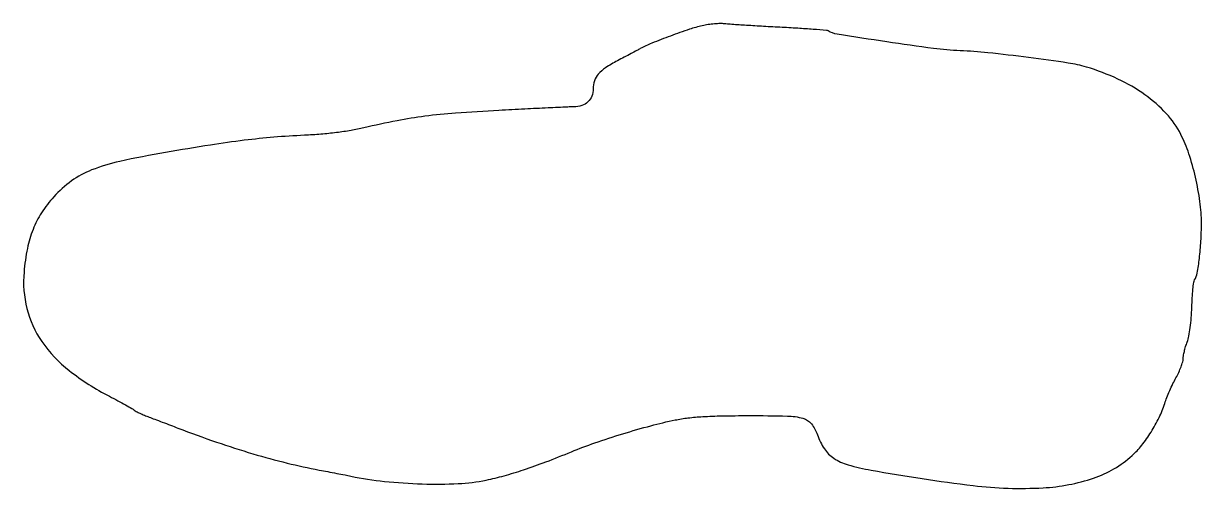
# Model space of a CAD drawing. Extents: x 0 to 475, y 0 to 188.
import ezdxf

# ---------------------------------------------------------------- set-up
doc = ezdxf.new("R2010")
doc.units = 0

msp = doc.modelspace()

# ---------------------------------------------------------------- linework, layer by layer
msp.add_lwpolyline([(274, 186.683834, 0.025745), (268.841257, 185.249118, 0.007783), (261.169451, 182.549957, 0.007649), (253.619756, 179.628939, 0.028278), (249, 177.448363, -0.001815), (247.620552, 176.705625, -0.000411), (245.2733, 175.45524, -0.000426), (242.563251, 174.01741, -0.000413), (239.824001, 172.569972, 0.023182), (234.970852, 169.715711, 0.069318), (232.073398, 167.192776, 0.097531), (230.533998, 164.513623, 0.081952), (230, 161.277494, -0.090171), (229.457761, 158.295214, -0.114201), (227.910336, 155.969672, -0.109534), (225.44079, 154.495876, -0.077894), (222.25, 153.966586, 0.009048), (219.710487, 153.897987, 0.000506), (211.817187, 153.533745, 0.000779), (202.424038, 153.076095, 0.000571), (192, 152.540006, 0.005106), (174.493553, 151.440271, 0.013894), (162.135908, 150.191188, 0.016077), (150.924826, 148.374205, 0.009161), (137.5, 145.496716, -0.015405), (132.317459, 144.453384, -0.011049), (126.471254, 143.595171, -0.010336), (120.142382, 142.941057, -0.00903), (113.5, 142.513646, 0.009173), (101.18004, 141.717356, 0.010068), (89.275289, 140.486511, 0.008245), (75.598618, 138.564053, 0.003591), (57.5, 135.581588, 0.011055), (39.04853, 131.982967, 0.040699), (27.688027, 128.517539, 0.060769), (19.575216, 124.097933, 0.054624), (12.434728, 117.716177, 0.039119), (7.483317, 111.258191, 0.049601), (4.035182, 104.582719, 0.045479), (1.77063, 96.903749, 0.02629), (0.394263, 87.36555, 0.084916), (1.555222, 72.641029, 0.088818), (7.556153, 59.391578, 0.076852), (18.65405, 47.617734, 0.046178), (34.864456, 37.244513, -0.003332), (38.269475, 35.456105, -0.004359), (41.356456, 33.773655, -0.003239), (43.918759, 32.326228, -0.040362), (44.838373, 31.695244, 0.050147), (45.639228, 31.168449, 0.010358), (47.152952, 30.416764, 0.010792), (48.955554, 29.614773, 0.00998), (50.838373, 28.869144, -0.000956), (53.11368, 28.015253, -0.000396), (56.186897, 26.852422, -0.000392), (59.478698, 25.600949, -0.000506), (62.5, 24.446101, 0.008694), (78.044732, 18.794339, 0.010715), (92.735312, 14.090092, 0.011528), (106.561375, 10.331685, 0.014605), (119.5, 7.531166, -0.001113), (122.913405, 6.888228, -0.000915), (126.555075, 6.186989, -0.000924), (129.898282, 5.530466, -0.002454), (132.283233, 5.045367, 0.025598), (145.811998, 2.939971, 0.018591), (161.019548, 1.934447, 0.018863), (175.556704, 2.063462, 0.038671), (186.856159, 3.470662, 0.017506), (194.03397, 5.198385, 0.012409), (201.958527, 7.615352, 0.010739), (210.902488, 10.802626, 0.006795), (221.196729, 14.883237, -0.014506), (230.623978, 18.452973, -0.008933), (241.905471, 22.130324, -0.008938), (253.292261, 25.396791, -0.014716), (263.03987, 27.700299, -0.021315), (268.246107, 28.540502, -0.014442), (274.231918, 29.071623, -0.010555), (281.919783, 29.367804, -0.003986), (292.67667, 29.469204, -0.005749), (308.354731, 29.311719, -0.062333), (314.603493, 28.392554, -0.155512), (318.041503, 26.144473, -0.088446), (320.47558, 21.759081, 0.062609), (323.267686, 16.056756, 0.102356), (327.055398, 12.261357, 0.077251), (332.818836, 9.630574, 0.023766), (342.158631, 7.47823, 0.014545), (383.259079, 1.27139, 0.044134), (411.492947, 0.351058, 0.067344), (431.871357, 4.27256, 0.102696), (447.36703, 13.336531, 0.041625), (451.264627, 17.489812, 0.027512), (455.044848, 22.836329, 0.027132), (458.288769, 28.688081, 0.0352), (460.571945, 34.378696, -0.016484), (461.409926, 36.716733, -0.008962), (462.584335, 39.533355, -0.00892), (463.882669, 42.358327, -0.013964), (465.109565, 44.734851, 0.017375), (466.215965, 46.914313, 0.01816), (467.150935, 49.133858, 0.018153), (467.81669, 51.102756, 0.072568), (468, 52.359125, -0.044361), (468.107777, 53.571509, -0.014454), (468.47609, 55.332024, -0.014278), (469.000307, 57.273707, -0.01562), (469.620733, 59.124273, 0.039794), (470.301009, 61.533691, 0.015398), (470.870761, 64.958805, 0.014291), (471.292889, 68.946646, 0.012141), (471.515511, 73.175239, -0.00747), (471.6801, 76.977716, -0.010194), (471.949376, 80.397224, -0.007331), (472.272667, 83.229985, -0.106722), (472.60767, 84.174213, 0.094477), (473.663163, 86.934914, 0.014038), (474.549987, 92.854255, 0.015772), (475.173604, 99.834984, 0.014744), (475.374779, 107, 0.033597), (474.772395, 115.769166, 0.022998), (472.967936, 125.588226, 0.02313), (470.297422, 135.09012, 0.036892), (467.060135, 142.877314, 0.070681), (461.21081, 151.266748, 0.050376), (452.588111, 158.831593, 0.045621), (441.676344, 165.200025, 0.036947), (429, 170.018616, 0.03569), (421.660925, 171.64472, 0.004527), (405.599169, 173.869541, 0.005624), (389.227896, 175.799381, 0.016882), (378, 176.61291, -0.023155), (367.353013, 177.518702, -0.004599), (348.422003, 180.193625, -0.001885), (328.413361, 183.285956, -0.099443), (324.786882, 184.631714, 0.119876), (324.187235, 184.827083, 0.000826), (318.764035, 185.232923, 0.003153), (312.539017, 185.648974, 0.002004), (305.286381, 186.058613, -0.001225), (297.836101, 186.467762, -0.001576), (290.990374, 186.882189, -0.001201), (285.254168, 187.261437, -0.013749), (283, 187.478316, 0.037793), (281.275543, 187.56092, 0.015092), (278.9125, 187.424026, 0.014834), (276.362292, 187.12244, 0.018103)], format="xyb", close=True)

doc.saveas('drawing.dxf')
